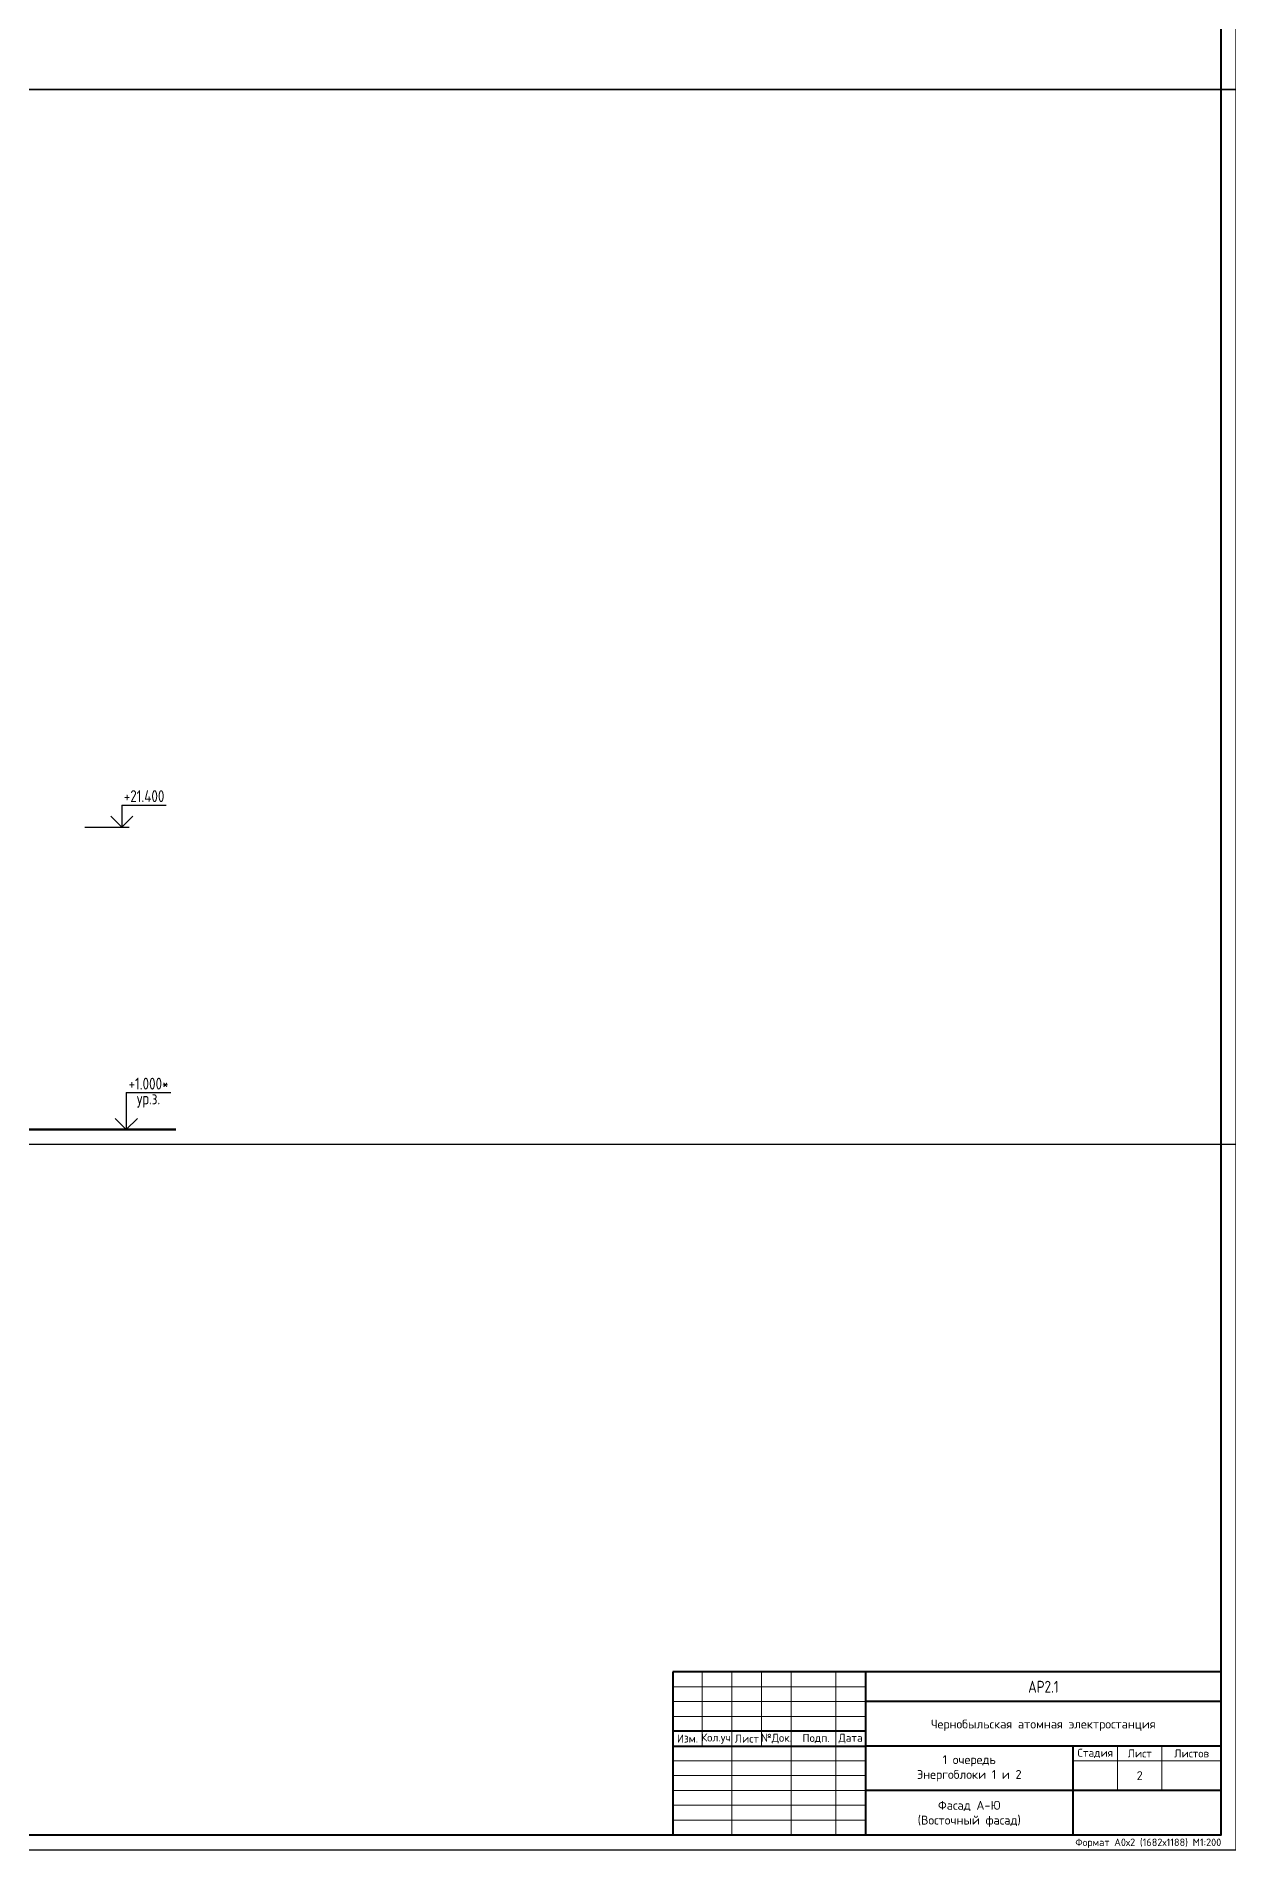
# Model space of a CAD drawing. Extents: x -50000 to 1632000, y -47600 to 308800.
# Drawn here: x 710081 to 790500, y -47600 to 74781 of the extents above; entities that cross this region are included whole.
import ezdxf
from ezdxf.enums import TextEntityAlignment as Align

# ---------------------------------------------------------------- set-up
doc = ezdxf.new("R2010")
doc.units = 0
doc.header["$MEASUREMENT"] = 0
doc.layers.get('Defpoints').update_dxf_attribs({"color": 6})
doc.layers.add('1', color=7, linetype='Continuous')
doc.layers.add('2', color=7, linetype='Continuous')
doc.styles.get("Standard").update_dxf_attribs({"font": 'isocpeur.ttf'})

# ---------------------------------------------------------------- blocks, each defined once
blk = doc.blocks.new('Штамп_ГЧ')
at = {"linetype": 'Continuous', "lineweight": -2}
for p, q in [((0, 55), (-185, 55)), ((-185, 55), (-185, 0)), ((-120, 55), (-120, 45)), ((0, 45), (-120, 45)), ((-120, 45), (-120, 30)), ((-120, 35), (-185, 35)), ((-185, 30), (-120, 30)), ((0, 30), (-120, 30)), ((-120, 30), (-120, 15)), ((-50, 25), (-50, 30)), ((-50, 15), (-50, 25)), ((-120, 15), (-120, 0)), ((-50, 15), (-120, 15)), ((-50, 0), (-50, 15)), ((0, 15), (-50, 15))]:
    blk.add_line(p, q, dxfattribs=at)
at = {"linetype": 'Continuous', "lineweight": 18}
for p, q in [((-185, 50), (-120, 50)), ((-175, 55), (-175, 30)), ((-165, 55), (-165, 0)), ((-155, 55), (-155, 30)), ((-145, 55), (-145, 0)), ((-130, 55), (-130, 0)), ((-185, 45), (-120, 45)), ((-185, 40), (-120, 40)), ((-120, 25), (-185, 25)), ((-35, 25), (-50, 25)), ((-35, 30), (-35, 25)), ((-20, 25), (-35, 25)), ((-35, 25), (-35, 15)), ((-20, 30), (-20, 25)), ((-20, 25), (-20, 15)), ((0, 25), (-20, 25)), ((-120, 20), (-185, 20)), ((-120, 15), (-185, 15)), ((-120, 10), (-185, 10)), ((-120, 5), (-185, 5))]:
    blk.add_line(p, q, dxfattribs=at)
at = {"linetype": 'Continuous', "attachment_point": 5, "line_spacing_factor": 0.8}
for s, insert, char_height in [('Чернобыльская атомная электростанция', (-60, 37), 3), ('Изм.', (-180, 32.5), 2.7), ('Кол.уч.', (-170, 32.5), 2.7), ('Лист', (-160, 32.5), 2.7), ('№Док.', (-150, 32.5), 2.7), (' Подп.', (-137.5, 32.5), 2.7), ('Дата', (-125, 32.5), 2.7), ('Стадия', (-42.5, 27.5), 2.7), ('Лист', (-27.5, 27.5), 2.7), ('Листов', (-10, 27.5), 2.7)]:
    blk.add_mtext(s, dxfattribs=dict(at, insert=insert, char_height=char_height))

msp = doc.modelspace()

# ---------------------------------------------------------------- linework, layer by layer
at = {"layer": '2', "linetype": 'Continuous'}
for p, q in [((715100, 22150), (715850, 21400)), ((715850, 22900), (718850, 22900)), ((715850, 22900), (715850, 21400)), ((715850, 21400), (716600, 22150)), ((713350, 21400), (716350, 21400)), ((716150, 3500), (719150, 3500)), ((716150, 3500), (716150, 1000)), ((715400, 1750), (716150, 1000)), ((716150, 1000), (716900, 1750))]:
    msp.add_line(p, q, dxfattribs=at)
at = {"layer": '2', "linetype": 'Continuous', "lineweight": 100}
msp.add_line((584100, 1000), (719500, 1000), dxfattribs=at)
at = {"layer": '2', "linetype": 'Continuous', "lineweight": 40, "flags": 128}
msp.add_lwpolyline([(458600, -46600), (790000, -46600), (790000, 189000), (458600, 189000)], close=True, dxfattribs=at)
at = {"layer": 'Defpoints'}
msp.add_line((1632000, 0), (-50000, 0), dxfattribs=at)
for points in [[(622800, 71200), (791000, 71200), (791000, 190000), (622800, 190000)], [(622800, -47600), (791000, -47600), (791000, 71200), (622800, 71200)]]:
    msp.add_lwpolyline(points, close=True, dxfattribs=at)

# ---------------------------------------------------------------- block references
at = {"layer": '2', "lineweight": 40, "xscale": 200, "yscale": 200, "zscale": 200}
msp.add_blockref('Штамп_ГЧ', (790000, -46600), dxfattribs=at)

# ---------------------------------------------------------------- texts
at = {"layer": '1', "linetype": 'Continuous', "lineweight": 15}
msp.add_text('Формат А0х2 (1682х1188) М1:200', height=500, dxfattribs=at).set_placement((790000, -47100), align=Align.MIDDLE_RIGHT)
at = {"layer": '2', "width": 0.8}
for s, p in [('+21.400', (717350, 23500)), ('+1.000*', (717650, 4100)), ('ур.з.', (717650, 3100)), ('АР2.1', (778000, -36600))]:
    msp.add_text(s, height=800, dxfattribs=at).set_placement(p, align=Align.MIDDLE_CENTER)
at = {"layer": '2', "linetype": 'Continuous'}
msp.add_text('2', height=600, dxfattribs=at).set_placement((784500, -42600), align=Align.MIDDLE_CENTER)
at = {"layer": '2', "linetype": 'Continuous', "char_height": 600, "attachment_point": 5}
for s, insert in [('\\A1;1 очередь\\PЭнергоблоки 1 и 2', (773000, -42100)), ('\\A1;Фасад А-Ю\\P(Восточный фасад)', (773000, -45181.7))]:
    msp.add_mtext(s, dxfattribs=dict(at, insert=insert))

doc.saveas('drawing.dxf')
